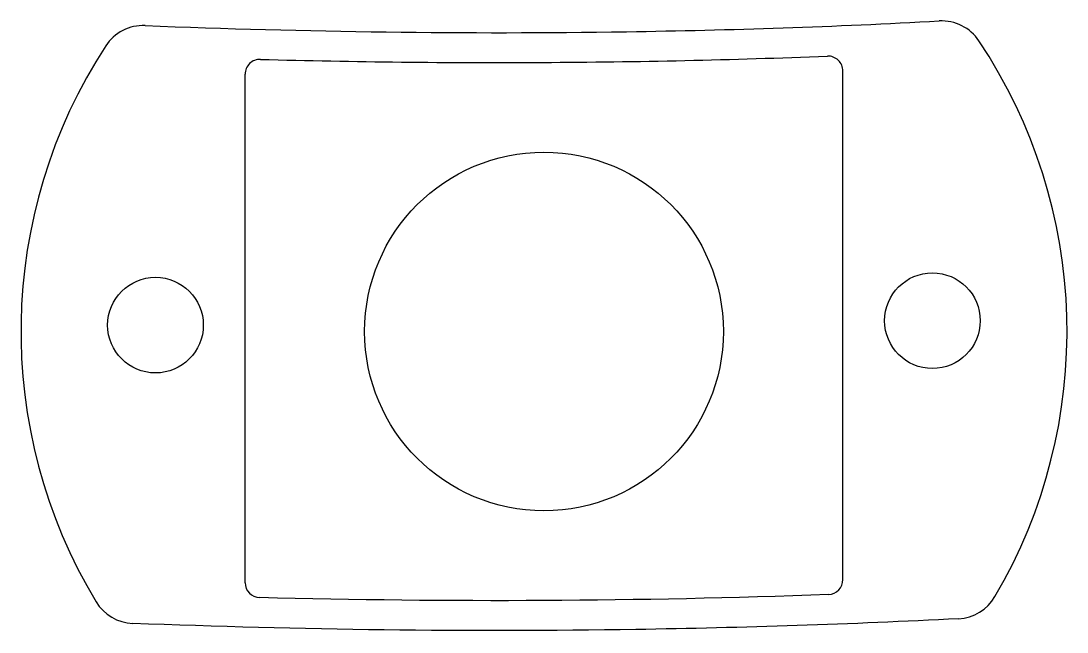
# Model space of a CAD drawing. Header units: millimetres. Extents: x -17.5 to 17.5, y -10.1 to 10.4.
import ezdxf

# ---------------------------------------------------------------- set-up
doc = ezdxf.new("R2010")
doc.units = ezdxf.units.MM

msp = doc.modelspace()

# ---------------------------------------------------------------- linework, layer by layer
at = {"color": 7, "linetype": 'Continuous', "lineweight": 25}
for p, q in [((-10, -8.402), (-10, 8.604)), ((10, -8.3), (10, 8.712))]:
    msp.add_line(p, q, dxfattribs=at)
for centre, radius in [((0, 0), 6), ((-12.998, 0.214), 1.6), ((12.995, 0.361), 1.6)]:
    msp.add_circle(centre, radius, dxfattribs=at)
for centre, radius, start, end in [((-13.405, 8.736), 1.5, 87.6923, 146.9071), ((13.304, 8.889), 1.5, 33.7487, 93.0538), ((0, 0), 17.5, 146.9071, 211.1049), ((0, 0), 17.5, 329.548, 33.7487), ((-9.5, 8.604), 0.5, 88.442, 180), ((9.5, 8.712), 0.5, 0, 92.2569), ((9.5, -8.3), 0.5, 272.125, 0), ((-9.5, -8.402), 0.5, 180, 268.5273), ((-13.7, -8.266), 1.5, 211.1049, 267.7627), ((13.793, -8.109), 1.5, 272.9707, 329.548)]:
    msp.add_arc(centre, radius, start, end, dxfattribs=at)
for points, knots in [([(-13.344, 10.235), (-7.967, 10.018), (0.9, 9.9), (9.742, 10.201), (13.224, 10.387)], [0.20537426, 0.20537426, 0.20537426, 0.20537426, 0.25, 0.27905099, 0.27905099, 0.27905099, 0.27905099]), ([(-9.486, 9.104), (-6.343, 9.018), (-3.198, 8.983), (3.126, 9.017), (6.304, 9.087), (9.48, 9.212)], [0.1498924, 0.1498924, 0.1498924, 0.1498924, 0.4963563, 0.4963563, 0.8464639, 0.8464639, 0.8464639, 0.8464639]), ([(13.871, -9.607), (10.271, -9.794), (1.057, -10.1), (-8.152, -9.984), (-13.758, -9.765)], [0.72203271, 0.72203271, 0.72203271, 0.72203271, 0.75, 0.7936115, 0.7936115, 0.7936115, 0.7936115])]:
    msp.add_open_spline(points, degree=3, knots=knots, dxfattribs=at)
msp.add_open_spline([(9.519, -8.8), (3.178, -9.035), (-3.17, -9.065), (-9.513, -8.902)], degree=3, dxfattribs=at)

doc.saveas('drawing.dxf')
